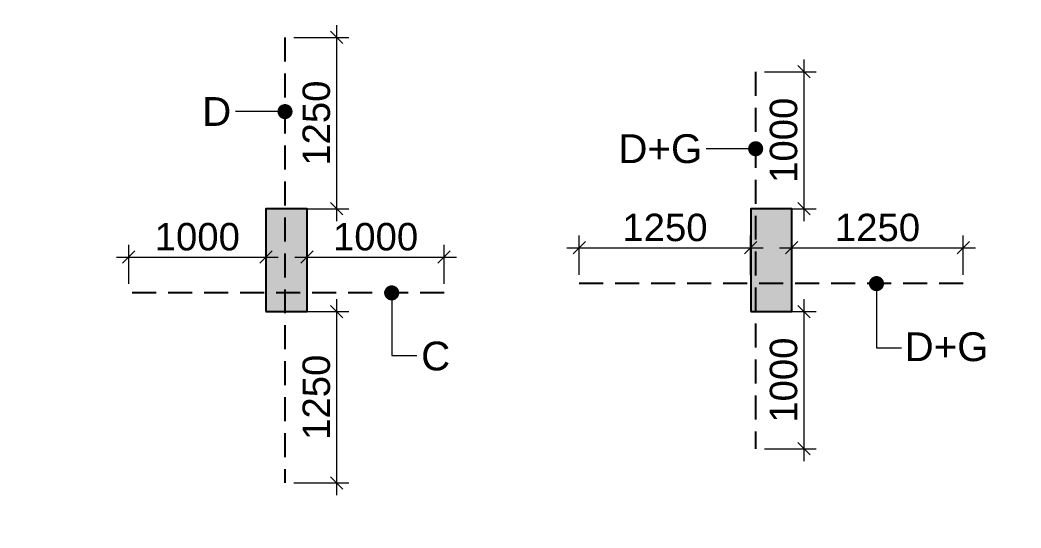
# Model space of a CAD drawing. Header units: millimetres. Extents: x 1123469 to 1883119, y -126924 to 196924.
# Drawn here: x 1529276 to 1536575, y 142041 to 145747 of the extents above; entities that cross this region are included whole.
import ezdxf

# ---------------------------------------------------------------- set-up
doc = ezdxf.new("R2010")
doc.units = ezdxf.units.MM
doc.header["$LTSCALE"] = 500
doc.header["$MEASUREMENT"] = 0
doc.header["$PDMODE"] = 34
doc.linetypes.add('CONTINOUS', pattern=[0])
doc.linetypes.add('HIDDEN', pattern=[0.375, 0.25, -0.125])
doc.layers.get('Defpoints').update_dxf_attribs({"lineweight": 0})
for name, color, linetype, lineweight in [('ARWO', 1, 'Continuous', 18), ('CUT OUT', 1, 'Continuous', 13), ('S - SUNK', 251, 'Continuous', 0), ('TOWER COL HATCH', 253, 'Continuous', 20)]:
    doc.layers.add(name, color=color, linetype=linetype, lineweight=lineweight)
for name, color, linetype in [('COL. DIM', 3, 'Continuous'), ('reinf.', 4, 'Continuous'), ('TEXT 1', 1, 'Continuous'), ('TOWER AREA COLUMN.', 6, 'Continuous')]:
    doc.layers.add(name, color=color, linetype=linetype)
doc.styles.add('3mm', font='arial.ttf')
doc.dimstyles.new('PARAMVEER', dxfattribs={"dimtxt": 200, "dimasz": 100, "dimexe": 0, "dimexo": 25, "dimgap": 10, "dimtad": 1, "dimdec": 0, "dimrnd": 5, "dimzin": 0, "dimdsep": 46, "dimtxsty": '3mm', "dimblk": 'OBLIQUE', "dimcen": 0.09, "dimdle": 75, "dimclrd": 1, "dimclre": 1, "dimclrt": 3, "dimadec": 0, "dimazin": 0, "dimtfac": 1, "dimtdec": 0, "dimtmove": 1, "dimatfit": 3, "dimfxl": 100, "dimtolj": 1, "dimtzin": 0, "dimlwd": 18, "dimlwe": 5, "dimarcsym": 0})
doc.dimstyles.new('PARAMVEER BEAM', dxfattribs={"dimtxt": 200, "dimasz": 100, "dimexe": 0, "dimexo": 0, "dimgap": 10, "dimtad": 1, "dimdec": 0, "dimzin": 0, "dimdsep": 46, "dimtxsty": '3mm', "dimblk": 'ARCHTICK', "dimcen": 0.09, "dimdle": 75, "dimclrd": 1, "dimclre": 1, "dimclrt": 3, "dimadec": 0, "dimazin": 0, "dimtfac": 1, "dimtdec": 0, "dimtmove": 1, "dimatfit": 3, "dimfxl": 100, "dimtolj": 1, "dimtzin": 0, "dimlwd": 18, "dimlwe": 5, "dimarcsym": 0})

# ---------------------------------------------------------------- blocks, each defined once
blk = doc.blocks.new('3tgra')
at = {"layer": 'TOWER COL HATCH'}
h = blk.add_hatch(color=253, dxfattribs=at)
h.dxf.hatch_style = 1
h.paths.add_polyline_path([(1370960.6, 80596.9), (1370660.6, 80596.9), (1370660.6, 81346.9), (1370960.6, 81346.9)])
h = blk.add_hatch(color=253, dxfattribs=at)
h.dxf.hatch_style = 1
h.paths.add_polyline_path([(1374495.6, 80596.9), (1374195.6, 80596.9), (1374195.6, 81346.9), (1374495.6, 81346.9)])
at = {"layer": 'TOWER AREA COLUMN.', "color": 4}
for points in [[(1370960.6, 80596.9), (1370660.6, 80596.9), (1370660.6, 81346.9), (1370960.6, 81346.9)], [(1374495.6, 80596.9), (1374195.6, 80596.9), (1374195.6, 81346.9), (1374495.6, 81346.9)]]:
    blk.add_lwpolyline(points, close=True, dxfattribs=at)
blk = doc.blocks.new('_Oblique')
at = {"color": 0, "linetype": 'ByBlock', "lineweight": -2}
blk.add_line((-0.5, -0.5), (0.5, 0.5), dxfattribs=at)
blk = doc.blocks.new('*D1003')
at = {"layer": 'COL. DIM', "color": 1, "lineweight": 18, "ltscale": 10, "transparency": 16777216}
blk.add_line((1534992.1, 143709.4), (1534992.1, 142529.4), dxfattribs=at)
at = {"layer": 'COL. DIM', "color": 1, "linetype": 'CONTINOUS', "lineweight": 5, "ltscale": 10, "transparency": 16777216}
for p, q in [((1534705.6, 143619.4), (1535082.1, 143619.4)), ((1534705.6, 142619.4), (1535082.1, 142619.4))]:
    blk.add_line(p, q, dxfattribs=at)
at = {"layer": 'Defpoints', "color": 0, "ltscale": 10, "transparency": 16777216}
for p in [(1534640.6, 143619.4), (1534640.6, 142619.4), (1534992.1, 142619.4)]:
    blk.add_point(p, dxfattribs=at)
at = {"layer": 'COL. DIM', "color": 1, "lineweight": 18, "ltscale": 10, "transparency": 16777216, "xscale": 90, "yscale": 90, "zscale": 90}
for p, rotation in [((1534992.1, 143619.4), 90), ((1534992.1, 142619.4), 270)]:
    blk.add_blockref('_Oblique', p, dxfattribs=dict(at, rotation=rotation))
at = {"layer": 'COL. DIM', "color": 3, "ltscale": 10, "transparency": 16777216, "insert": (1534845, 143119.4), "char_height": 200, "attachment_point": 5, "rotation": 90, "style": '3mm'}
blk.add_mtext('\\A1;1000', dxfattribs=at)
blk = doc.blocks.new('_ArchTick')
at = {"color": 0, "linetype": 'ByBlock', "const_width": 0.15}
blk.add_lwpolyline([(-0.5, -0.5), (0.5, 0.5)], dxfattribs=at)
blk = doc.blocks.new('*D1004')
at = {"layer": 'COL. DIM', "color": 1, "linetype": 'CONTINOUS', "lineweight": 5, "ltscale": 10, "transparency": 16777216}
for p, q in [((1534904.2, 143888.6), (1534904.2, 144175.1)), ((1536154.2, 143888.6), (1536154.2, 144175.1))]:
    blk.add_line(p, q, dxfattribs=at)
at = {"layer": 'COL. DIM', "color": 1, "lineweight": 18, "ltscale": 10, "transparency": 16777216}
blk.add_line((1534814.2, 144085.1), (1536244.2, 144085.1), dxfattribs=at)
at = {"layer": 'Defpoints', "color": 0, "ltscale": 10, "transparency": 16777216}
for p in [(1536154.2, 144085.1), (1534904.2, 143823.6), (1536154.2, 143823.6)]:
    blk.add_point(p, dxfattribs=at)
at = {"layer": 'COL. DIM', "color": 1, "lineweight": 18, "ltscale": 10, "transparency": 16777216, "xscale": 90, "yscale": 90, "zscale": 90, "rotation": 180}
blk.add_blockref('_Oblique', (1534904.2, 144085.1), dxfattribs=at)
at = {"layer": 'COL. DIM', "color": 1, "lineweight": 18, "ltscale": 10, "transparency": 16777216, "xscale": 90, "yscale": 90, "zscale": 90}
blk.add_blockref('_Oblique', (1536154.2, 144085.1), dxfattribs=at)
at = {"layer": 'COL. DIM', "color": 3, "ltscale": 10, "transparency": 16777216, "insert": (1535529.2, 144232.2), "char_height": 200, "attachment_point": 5, "style": '3mm'}
blk.add_mtext('\\A1;1250', dxfattribs=at)
blk = doc.blocks.new('*D1005')
at = {"layer": 'COL. DIM', "color": 1, "linetype": 'CONTINOUS', "lineweight": 5, "ltscale": 10, "transparency": 16777216}
for p, q in [((1533354.2, 143888.6), (1533354.2, 144175.1)), ((1534604.2, 143888.6), (1534604.2, 144175.1))]:
    blk.add_line(p, q, dxfattribs=at)
at = {"layer": 'COL. DIM', "color": 1, "lineweight": 18, "ltscale": 10, "transparency": 16777216}
blk.add_line((1533264.2, 144085.1), (1534694.2, 144085.1), dxfattribs=at)
at = {"layer": 'Defpoints', "color": 0, "ltscale": 10, "transparency": 16777216}
for p in [(1534604.2, 144085.1), (1533354.2, 143823.6), (1534604.2, 143823.6)]:
    blk.add_point(p, dxfattribs=at)
at = {"layer": 'COL. DIM', "color": 1, "lineweight": 18, "ltscale": 10, "transparency": 16777216, "xscale": 90, "yscale": 90, "zscale": 90, "rotation": 180}
blk.add_blockref('_Oblique', (1533354.2, 144085.1), dxfattribs=at)
at = {"layer": 'COL. DIM', "color": 1, "lineweight": 18, "ltscale": 10, "transparency": 16777216, "xscale": 90, "yscale": 90, "zscale": 90}
blk.add_blockref('_Oblique', (1534604.2, 144085.1), dxfattribs=at)
at = {"layer": 'COL. DIM', "color": 3, "ltscale": 10, "transparency": 16777216, "insert": (1533979.2, 144232.2), "char_height": 200, "attachment_point": 5, "style": '3mm'}
blk.add_mtext('\\A1;1250', dxfattribs=at)
blk = doc.blocks.new('*D1006')
at = {"layer": 'COL. DIM', "color": 1, "lineweight": 18, "ltscale": 10, "transparency": 16777216}
blk.add_line((1534992.1, 145459.4), (1534992.1, 144279.4), dxfattribs=at)
at = {"layer": 'COL. DIM', "color": 1, "linetype": 'CONTINOUS', "lineweight": 5, "ltscale": 10, "transparency": 16777216}
for p, q in [((1534705.6, 145369.4), (1535082.1, 145369.4)), ((1534705.6, 144369.4), (1535082.1, 144369.4))]:
    blk.add_line(p, q, dxfattribs=at)
at = {"layer": 'Defpoints', "color": 0, "ltscale": 10, "transparency": 16777216}
for p in [(1534640.6, 145369.4), (1534640.6, 144369.4), (1534992.1, 144369.4)]:
    blk.add_point(p, dxfattribs=at)
at = {"layer": 'COL. DIM', "color": 1, "lineweight": 18, "ltscale": 10, "transparency": 16777216, "xscale": 90, "yscale": 90, "zscale": 90}
for p, rotation in [((1534992.1, 145369.4), 90), ((1534992.1, 144369.4), 270)]:
    blk.add_blockref('_Oblique', p, dxfattribs=dict(at, rotation=rotation))
at = {"layer": 'COL. DIM', "color": 3, "ltscale": 10, "transparency": 16777216, "insert": (1534845, 144869.4), "char_height": 200, "attachment_point": 5, "rotation": 90, "style": '3mm'}
blk.add_mtext('\\A1;1000', dxfattribs=at)
blk = doc.blocks.new('*D1007')
at = {"layer": 'COL. DIM', "color": 1, "lineweight": 18, "ltscale": 10, "transparency": 16777216}
blk.add_line((1531585.1, 143709.4), (1531585.1, 142279.4), dxfattribs=at)
at = {"layer": 'COL. DIM', "color": 1, "linetype": 'CONTINOUS', "lineweight": 5, "ltscale": 10, "transparency": 16777216}
for p, q in [((1531273.6, 143619.4), (1531675.1, 143619.4)), ((1531273.6, 142369.4), (1531675.1, 142369.4))]:
    blk.add_line(p, q, dxfattribs=at)
at = {"layer": 'Defpoints', "color": 0, "ltscale": 10, "transparency": 16777216}
for p in [(1531208.6, 143619.4), (1531208.6, 142369.4), (1531585.1, 142369.4)]:
    blk.add_point(p, dxfattribs=at)
at = {"layer": 'COL. DIM', "color": 1, "lineweight": 18, "ltscale": 10, "transparency": 16777216, "xscale": 90, "yscale": 90, "zscale": 90}
for p, rotation in [((1531585.1, 143619.4), 90), ((1531585.1, 142369.4), 270)]:
    blk.add_blockref('_Oblique', p, dxfattribs=dict(at, rotation=rotation))
at = {"layer": 'COL. DIM', "color": 3, "ltscale": 10, "transparency": 16777216, "insert": (1531438, 142994.4), "char_height": 200, "attachment_point": 5, "rotation": 90, "style": '3mm'}
blk.add_mtext('\\A1;1250', dxfattribs=at)
blk = doc.blocks.new('*D1008')
at = {"layer": 'COL. DIM', "color": 1, "linetype": 'CONTINOUS', "lineweight": 5, "ltscale": 10, "transparency": 16777216}
for p, q in [((1531369.2, 143820.9), (1531369.2, 144107.5)), ((1532369.2, 143820.9), (1532369.2, 144107.5))]:
    blk.add_line(p, q, dxfattribs=at)
at = {"layer": 'COL. DIM', "color": 1, "lineweight": 18, "ltscale": 10, "transparency": 16777216}
blk.add_line((1531279.2, 144017.5), (1532459.2, 144017.5), dxfattribs=at)
at = {"layer": 'Defpoints', "color": 0, "ltscale": 10, "transparency": 16777216}
for p in [(1532369.2, 144017.5), (1531369.2, 143755.9), (1532369.2, 143755.9)]:
    blk.add_point(p, dxfattribs=at)
at = {"layer": 'COL. DIM', "color": 1, "lineweight": 18, "ltscale": 10, "transparency": 16777216, "xscale": 90, "yscale": 90, "zscale": 90, "rotation": 180}
blk.add_blockref('_Oblique', (1531369.2, 144017.5), dxfattribs=at)
at = {"layer": 'COL. DIM', "color": 1, "lineweight": 18, "ltscale": 10, "transparency": 16777216, "xscale": 90, "yscale": 90, "zscale": 90}
blk.add_blockref('_Oblique', (1532369.2, 144017.5), dxfattribs=at)
at = {"layer": 'COL. DIM', "color": 3, "ltscale": 10, "transparency": 16777216, "insert": (1531869.2, 144164.6), "char_height": 200, "attachment_point": 5, "style": '3mm'}
blk.add_mtext('\\A1;1000', dxfattribs=at)
blk = doc.blocks.new('*D1009')
at = {"layer": 'COL. DIM', "color": 1, "linetype": 'CONTINOUS', "lineweight": 5, "ltscale": 10, "transparency": 16777216}
for p, q in [((1530069.2, 143820.9), (1530069.2, 144107.5)), ((1531069.2, 143820.9), (1531069.2, 144107.5))]:
    blk.add_line(p, q, dxfattribs=at)
at = {"layer": 'COL. DIM', "color": 1, "lineweight": 18, "ltscale": 10, "transparency": 16777216}
blk.add_line((1529979.2, 144017.5), (1531159.2, 144017.5), dxfattribs=at)
at = {"layer": 'Defpoints', "color": 0, "ltscale": 10, "transparency": 16777216}
for p in [(1531069.2, 144017.5), (1530069.2, 143755.9), (1531069.2, 143755.9)]:
    blk.add_point(p, dxfattribs=at)
at = {"layer": 'COL. DIM', "color": 1, "lineweight": 18, "ltscale": 10, "transparency": 16777216, "xscale": 90, "yscale": 90, "zscale": 90, "rotation": 180}
blk.add_blockref('_Oblique', (1530069.2, 144017.5), dxfattribs=at)
at = {"layer": 'COL. DIM', "color": 1, "lineweight": 18, "ltscale": 10, "transparency": 16777216, "xscale": 90, "yscale": 90, "zscale": 90}
blk.add_blockref('_Oblique', (1531069.2, 144017.5), dxfattribs=at)
at = {"layer": 'COL. DIM', "color": 3, "ltscale": 10, "transparency": 16777216, "insert": (1530569.2, 144164.6), "char_height": 200, "attachment_point": 5, "style": '3mm'}
blk.add_mtext('\\A1;1000', dxfattribs=at)
blk = doc.blocks.new('*D1010')
at = {"layer": 'COL. DIM', "color": 1, "lineweight": 18, "ltscale": 10, "transparency": 16777216}
blk.add_line((1531585.1, 145709.4), (1531585.1, 144279.4), dxfattribs=at)
at = {"layer": 'COL. DIM', "color": 1, "linetype": 'CONTINOUS', "lineweight": 5, "ltscale": 10, "transparency": 16777216}
for p, q in [((1531273.6, 145619.4), (1531675.1, 145619.4)), ((1531273.6, 144369.4), (1531675.1, 144369.4))]:
    blk.add_line(p, q, dxfattribs=at)
at = {"layer": 'Defpoints', "color": 0, "ltscale": 10, "transparency": 16777216}
for p in [(1531208.6, 145619.4), (1531208.6, 144369.4), (1531585.1, 144369.4)]:
    blk.add_point(p, dxfattribs=at)
at = {"layer": 'COL. DIM', "color": 1, "lineweight": 18, "ltscale": 10, "transparency": 16777216, "xscale": 90, "yscale": 90, "zscale": 90}
for p, rotation in [((1531585.1, 145619.4), 90), ((1531585.1, 144369.4), 270)]:
    blk.add_blockref('_Oblique', p, dxfattribs=dict(at, rotation=rotation))
at = {"layer": 'COL. DIM', "color": 3, "ltscale": 10, "transparency": 16777216, "insert": (1531438, 144994.4), "char_height": 200, "attachment_point": 5, "rotation": 90, "style": '3mm'}
blk.add_mtext('\\A1;1250', dxfattribs=at)
blk = doc.blocks.new('*D2624')
at = {"layer": 'COL. DIM', "color": 1, "linetype": 'CONTINOUS', "lineweight": 5, "ltscale": 10, "transparency": 16777216}
for p, q in [((1726903.3, 142855.3), (1726903.3, 142349.5)), ((1727203.3, 141672.5), (1727203.3, 142529.5))]:
    blk.add_line(p, q, dxfattribs=at)
at = {"layer": 'COL. DIM', "color": 1, "lineweight": 18, "ltscale": 10, "transparency": 16777216}
blk.add_line((1726813.3, 142439.5), (1727293.3, 142439.5), dxfattribs=at)
at = {"layer": 'Defpoints', "color": 0, "ltscale": 10, "transparency": 16777216}
for p in [(1726903.3, 142920.3), (1727203.3, 142439.5), (1727203.3, 141607.5), (1405055.6, 139394.2), (1364890.6, 126979.3), (1364890.6, 124332.9)]:
    blk.add_point(p, dxfattribs=at)
at = {"layer": 'S - SUNK', "color": 1, "lineweight": 18, "ltscale": 10, "transparency": 16777216}
blk.add_line((1405130.6, 124332.9), (1364815.6, 124332.9), dxfattribs=at)
at = {"layer": 'S - SUNK', "color": 1, "lineweight": 5, "ltscale": 10, "transparency": 16777216}
for p, q in [((1364890.6, 124333.1), (1364890.6, 124332.9)), ((1405055.6, 124333.1), (1405055.6, 124332.9))]:
    blk.add_line(p, q, dxfattribs=at)
at = {"layer": 'COL. DIM', "color": 1, "lineweight": 18, "ltscale": 10, "transparency": 16777216, "xscale": 90, "yscale": 90, "zscale": 90, "rotation": 180}
blk.add_blockref('_Oblique', (1726903.3, 142439.5), dxfattribs=at)
at = {"layer": 'COL. DIM', "color": 1, "lineweight": 18, "ltscale": 10, "transparency": 16777216, "xscale": 90, "yscale": 90, "zscale": 90}
blk.add_blockref('_Oblique', (1727203.3, 142439.5), dxfattribs=at)
at = {"layer": 'S - SUNK', "color": 1, "lineweight": 18, "ltscale": 10, "transparency": 16777216, "xscale": 100, "yscale": 100, "zscale": 100, "rotation": 180}
blk.add_blockref('_Oblique', (1364890.6, 124332.9), dxfattribs=at)
at = {"layer": 'S - SUNK', "color": 1, "lineweight": 18, "ltscale": 10, "transparency": 16777216, "xscale": 100, "yscale": 100, "zscale": 100}
blk.add_blockref('_Oblique', (1405055.6, 124332.9), dxfattribs=at)
at = {"layer": 'COL. DIM', "color": 3, "ltscale": 10, "transparency": 16777216, "insert": (1727053.3, 142586.6), "char_height": 200, "attachment_point": 5, "style": '3mm'}
blk.add_mtext('\\A1;300', dxfattribs=at)
at = {"layer": 'S - SUNK', "color": 3, "ltscale": 10, "transparency": 16777216, "insert": (1384973.1, 124445), "char_height": 200, "attachment_point": 5, "style": '3mm'}
blk.add_mtext('\\A1;40165', dxfattribs=at)
blk = doc.blocks.new('*D2625')
at = {"layer": 'COL. DIM', "color": 1, "lineweight": 18, "ltscale": 10, "transparency": 16777216}
blk.add_line((1725455.6, 141997.5), (1725455.6, 141517.5), dxfattribs=at)
at = {"layer": 'COL. DIM', "color": 1, "linetype": 'CONTINOUS', "lineweight": 5, "ltscale": 10, "transparency": 16777216}
for p, q in [((1725012.2, 141907.5), (1725545.6, 141907.5)), ((1724393.3, 141607.5), (1725545.6, 141607.5))]:
    blk.add_line(p, q, dxfattribs=at)
at = {"layer": 'Defpoints', "color": 0, "ltscale": 10, "transparency": 16777216}
for p in [(1358872.1, 158914.1), (1431760.6, 158914.1), (1724947.2, 141907.5), (1724328.3, 141607.5), (1725455.6, 141607.5), (1442850.6, 126979.3)]:
    blk.add_point(p, dxfattribs=at)
at = {"layer": 'S - SUNK', "color": 1, "lineweight": 18, "ltscale": 10, "transparency": 16777216}
blk.add_line((1358872.1, 126904.3), (1358872.1, 158989.1), dxfattribs=at)
at = {"layer": 'S - SUNK', "color": 1, "lineweight": 5, "ltscale": 10, "transparency": 16777216}
for p, q in [((1358872.3, 158914.1), (1358872.1, 158914.1)), ((1358872.3, 126979.3), (1358872.1, 126979.3))]:
    blk.add_line(p, q, dxfattribs=at)
at = {"layer": 'COL. DIM', "color": 1, "lineweight": 18, "ltscale": 10, "transparency": 16777216, "xscale": 90, "yscale": 90, "zscale": 90}
for p, rotation in [((1725455.6, 141907.5), 90), ((1725455.6, 141607.5), 270)]:
    blk.add_blockref('_Oblique', p, dxfattribs=dict(at, rotation=rotation))
at = {"layer": 'S - SUNK', "color": 1, "lineweight": 18, "ltscale": 10, "transparency": 16777216, "xscale": 100, "yscale": 100, "zscale": 100}
for p, rotation in [((1358872.1, 158914.1), 90), ((1358872.1, 126979.3), 270)]:
    blk.add_blockref('_Oblique', p, dxfattribs=dict(at, rotation=rotation))
at = {"layer": 'COL. DIM', "color": 3, "ltscale": 10, "transparency": 16777216, "insert": (1725308.4, 141757.5), "char_height": 200, "attachment_point": 5, "rotation": 90, "style": '3mm'}
blk.add_mtext('\\A1;300', dxfattribs=at)
at = {"layer": 'S - SUNK', "color": 3, "ltscale": 10, "transparency": 16777216, "insert": (1358759.9, 142946.7), "char_height": 200, "attachment_point": 5, "rotation": 90, "style": '3mm'}
blk.add_mtext('\\A1;31935', dxfattribs=at)
blk = doc.blocks.new('*D2626')
at = {"layer": 'COL. DIM', "color": 1, "linetype": 'CONTINOUS', "lineweight": 5, "ltscale": 10, "transparency": 16777216}
for p, q in [((1716598.3, 143871.7), (1716598.3, 143375.6)), ((1716298.3, 143802.5), (1716298.3, 143375.6))]:
    blk.add_line(p, q, dxfattribs=at)
at = {"layer": 'COL. DIM', "color": 1, "lineweight": 18, "ltscale": 10, "transparency": 16777216}
for p, q in [((1716688.3, 143465.6), (1716208.3, 143465.6)), ((1717247, 143465.6), (1716598.3, 143465.6))]:
    blk.add_line(p, q, dxfattribs=at)
at = {"layer": 'Defpoints', "color": 0, "ltscale": 10, "transparency": 16777216}
for p in [(1716598.3, 143936.7), (1716298.3, 143867.5), (1716298.3, 143465.6), (1390780.6, 139394.2), (1405055.6, 139394.2), (1405055.6, 138200.6)]:
    blk.add_point(p, dxfattribs=at)
at = {"layer": 'S - SUNK', "color": 1, "lineweight": 18, "ltscale": 10, "transparency": 16777216}
blk.add_line((1390705.6, 138200.6), (1405130.6, 138200.6), dxfattribs=at)
at = {"layer": 'S - SUNK', "color": 1, "lineweight": 5, "ltscale": 10, "transparency": 16777216}
for p, q in [((1390780.6, 138200.7), (1390780.6, 138200.6)), ((1405055.6, 138200.7), (1405055.6, 138200.6))]:
    blk.add_line(p, q, dxfattribs=at)
at = {"layer": 'COL. DIM', "color": 1, "lineweight": 18, "ltscale": 10, "transparency": 16777216, "xscale": 90, "yscale": 90, "zscale": 90, "rotation": 180}
blk.add_blockref('_Oblique', (1716298.3, 143465.6), dxfattribs=at)
at = {"layer": 'COL. DIM', "color": 1, "lineweight": 18, "ltscale": 10, "transparency": 16777216, "xscale": 90, "yscale": 90, "zscale": 90}
blk.add_blockref('_Oblique', (1716598.3, 143465.6), dxfattribs=at)
at = {"layer": 'S - SUNK', "color": 1, "lineweight": 18, "ltscale": 10, "transparency": 16777216, "xscale": 100, "yscale": 100, "zscale": 100, "rotation": 180}
blk.add_blockref('_Oblique', (1390780.6, 138200.6), dxfattribs=at)
at = {"layer": 'S - SUNK', "color": 1, "lineweight": 18, "ltscale": 10, "transparency": 16777216, "xscale": 100, "yscale": 100, "zscale": 100}
blk.add_blockref('_Oblique', (1405055.6, 138200.6), dxfattribs=at)
at = {"layer": 'COL. DIM', "color": 3, "ltscale": 10, "transparency": 16777216, "insert": (1716981.5, 143612.8), "char_height": 200, "attachment_point": 5, "style": '3mm'}
blk.add_mtext('\\A1;300', dxfattribs=at)
at = {"layer": 'S - SUNK', "color": 3, "ltscale": 10, "transparency": 16777216, "insert": (1397918.1, 138312.7), "char_height": 200, "attachment_point": 5, "style": '3mm'}
blk.add_mtext('\\A1;14275', dxfattribs=at)
blk = doc.blocks.new('*D3556')
at = {"layer": 'COL. DIM', "color": 1, "lineweight": 18, "ltscale": 10, "transparency": 16777216}
blk.add_line((1817173.9, 134747.8), (1817173.9, 133597.8), dxfattribs=at)
at = {"layer": 'COL. DIM', "color": 1, "linetype": 'CONTINOUS', "lineweight": 5, "ltscale": 10, "transparency": 16777216}
for p, q in [((1817863.7, 134657.8), (1817083.9, 134657.8)), ((1816402.2, 133687.8), (1817263.9, 133687.8))]:
    blk.add_line(p, q, dxfattribs=at)
at = {"layer": 'Defpoints', "color": 0, "ltscale": 10, "transparency": 16777216}
for p in [(1417087.7, 156599.2), (1417240.6, 156599.2), (1417240.6, 155194.2), (1817928.7, 134657.8), (1816337.2, 133687.8), (1817173.9, 133687.8)]:
    blk.add_point(p, dxfattribs=at)
at = {"layer": 'S - SUNK', "color": 1, "lineweight": 18, "ltscale": 10, "transparency": 16777216}
blk.add_line((1417087.7, 155119.2), (1417087.7, 156674.2), dxfattribs=at)
at = {"layer": 'S - SUNK', "color": 1, "lineweight": 5, "ltscale": 10, "transparency": 16777216}
for p, q in [((1417087.8, 156599.2), (1417087.7, 156599.2)), ((1417087.8, 155194.2), (1417087.7, 155194.2))]:
    blk.add_line(p, q, dxfattribs=at)
at = {"layer": 'COL. DIM', "color": 1, "lineweight": 18, "ltscale": 10, "transparency": 16777216, "xscale": 90, "yscale": 90, "zscale": 90}
for p, rotation in [((1817173.9, 134657.8), 90), ((1817173.9, 133687.8), 270)]:
    blk.add_blockref('_Oblique', p, dxfattribs=dict(at, rotation=rotation))
at = {"layer": 'S - SUNK', "color": 1, "lineweight": 18, "ltscale": 10, "transparency": 16777216, "xscale": 100, "yscale": 100, "zscale": 100}
for p, rotation in [((1417087.7, 156599.2), 90), ((1417087.7, 155194.2), 270)]:
    blk.add_blockref('_Oblique', p, dxfattribs=dict(at, rotation=rotation))
at = {"layer": 'COL. DIM', "color": 3, "ltscale": 10, "transparency": 16777216, "insert": (1817026.8, 134172.8), "char_height": 200, "attachment_point": 5, "rotation": 90, "style": '3mm'}
blk.add_mtext('\\A1;970', dxfattribs=at)
at = {"layer": 'S - SUNK', "color": 3, "ltscale": 10, "transparency": 16777216, "insert": (1416975.6, 155896.7), "char_height": 200, "attachment_point": 5, "rotation": 90, "style": '3mm'}
blk.add_mtext('\\A1;1405', dxfattribs=at)

msp = doc.modelspace()

# ---------------------------------------------------------------- linework, layer by layer
at = {"layer": 'reinf.', "color": 4, "linetype": 'HIDDEN', "ltscale": 1.4}
for p, q in [((1531208.6, 145619.4), (1531208.6, 142369.4)), ((1534640.6, 145369.4), (1534640.6, 142619.4)), ((1536154.2, 143823.6), (1533354.2, 143823.6)), ((1532369.2, 143755.9), (1530069.2, 143755.9))]:
    msp.add_line(p, q, dxfattribs=at)

# ---------------------------------------------------------------- block references
at = {"layer": 'CUT OUT', "color": 4, "xscale": -1}
msp.add_blockref('3tgra', (2905564.9, 63022.5), dxfattribs=at)

# ---------------------------------------------------------------- texts
at = {"layer": 'TEXT 1', "color": 2, "linetype": 'ByBlock', "style": '3mm'}
for s, p in [('D', (1530604.8, 144974.4, -0.1)), ('D+G', (1533640, 144703.4, -0.1)), ('D+G', (1535727, 143258.2, -0.1)), ('C', (1532201.3, 143190.6, -0.1))]:
    msp.add_text(s, height=210, dxfattribs=at).set_placement(p)

# ---------------------------------------------------------------- dimensions: what is measured, and where the dimension line sits
at = {"layer": 'COL. DIM', "color": 6, "ltscale": 10}
for base, p1, p2, angle, picture, middle in [((1725455.6, 141607.5), (1724947.2, 141907.5), (1724328.3, 141607.5), 90, '*D2625', (1725455.6, 141757.5)), ((1536154.2, 144085.1), (1534904.2, 143823.6), (1536154.2, 143823.6), 0, '*D1004', (1535529.2, 144085.1)), ((1716298.3, 143465.6), (1716598.3, 143936.7), (1716298.3, 143867.5), 180, '*D2626', (1716981.5, 143465.6))]:
    dim = msp.add_linear_dim(base=base, p1=p1, p2=p2, angle=angle, dimstyle='PARAMVEER', override={"dimasz": 90, "dimexe": 90, "dimexo": 65, "dimgap": 45, "dimpost": '\\X', "dimdle": 90, "dimfxl": 0.18, "dimarcsym": 1}, dxfattribs=at)
    dim.commit()
    dim.dimension.update_dxf_attribs({"geometry": picture, "text_midpoint": middle, "dimtype": 160})
for base, p1, p2, angle, picture, middle in [((1817173.9, 133687.8), (1817928.7, 134657.8), (1816337.2, 133687.8), 90, '*D3556', (1817026.8, 134172.8)), ((1531585.1, 144369.4), (1531208.6, 145619.4), (1531208.6, 144369.4), 90, '*D1010', (1531438, 144994.4)), ((1534992.1, 144369.4), (1534640.6, 145369.4), (1534640.6, 144369.4), 90, '*D1006', (1534845, 144869.4)), ((1534604.2, 144085.1), (1533354.2, 143823.6), (1534604.2, 143823.6), 0, '*D1005', (1533979.2, 144232.2)), ((1531585.1, 142369.4), (1531208.6, 143619.4), (1531208.6, 142369.4), 90, '*D1007', (1531438, 142994.4)), ((1534992.1, 142619.4), (1534640.6, 143619.4), (1534640.6, 142619.4), 90, '*D1003', (1534845, 143119.4))]:
    dim = msp.add_linear_dim(base=base, p1=p1, p2=p2, angle=angle, dimstyle='PARAMVEER', override={"dimasz": 90, "dimexe": 90, "dimexo": 65, "dimgap": 45, "dimpost": '\\X', "dimdle": 90, "dimfxl": 0.18, "dimarcsym": 1}, dxfattribs=at)
    dim.commit()
    dim.dimension.update_dxf_attribs({"geometry": picture, "text_midpoint": middle})
dim = msp.add_linear_dim(base=(1531069.2, 144017.5), p1=(1530069.2, 143755.9), p2=(1531069.2, 143755.9), dimstyle='PARAMVEER', override={"dimasz": 90, "dimexe": 90, "dimexo": 65, "dimgap": 45, "dimpost": '\\X', "dimdle": 90, "dimfxl": 0.18, "dimarcsym": 1}, dxfattribs=at)
dim.commit()
dim.dimension.update_dxf_attribs({"geometry": '*D1009', "text_midpoint": (1530569.2, 144164.6)})
for base, p1, p2, picture, middle in [((1532369.2, 144017.5), (1531369.2, 143755.9), (1532369.2, 143755.9), '*D1008', (1531869.2, 144017.5)), ((1727203.3, 142439.5), (1726903.3, 142920.3), (1727203.3, 141607.5), '*D2624', (1727053.3, 142439.5))]:
    dim = msp.add_linear_dim(base=base, p1=p1, p2=p2, dimstyle='PARAMVEER', override={"dimasz": 90, "dimexe": 90, "dimexo": 65, "dimgap": 45, "dimpost": '\\X', "dimdle": 90, "dimfxl": 0.18, "dimarcsym": 1}, dxfattribs=at)
    dim.commit()
    dim.dimension.update_dxf_attribs({"geometry": picture, "text_midpoint": middle, "dimtype": 160})
at = {"layer": 'S - SUNK', "color": 4, "ltscale": 10}
for base, p1, p2, picture, middle in [((1358872.1, 158914.1), (1442850.6, 126979.3), (1431760.6, 158914.1), '*D2625', (1358759.9, 142946.7)), ((1417087.7, 156599.2), (1417240.6, 155194.2), (1417240.6, 156599.2), '*D3556', (1416975.6, 155896.7))]:
    dim = msp.add_linear_dim(base=base, p1=p1, p2=p2, angle=90, dimstyle='PARAMVEER', override={"dimpost": '\\X', "dimfxl": 0.15, "dimfxlon": 1, "dimarcsym": 1}, dxfattribs=at)
    dim.commit()
    dim.dimension.update_dxf_attribs({"geometry": picture, "text_midpoint": middle})
for base, p1, p2, picture, middle in [((1405055.6, 138200.6), (1390780.6, 139394.2), (1405055.6, 139394.2), '*D2626', (1397918.1, 138312.7)), ((1364890.6, 124332.9), (1405055.6, 139394.2), (1364890.6, 126979.3), '*D2624', (1384973.1, 124445))]:
    dim = msp.add_linear_dim(base=base, p1=p1, p2=p2, dimstyle='PARAMVEER', override={"dimpost": '\\X', "dimfxl": 0.15, "dimfxlon": 1, "dimarcsym": 1}, dxfattribs=at)
    dim.commit()
    dim.dimension.update_dxf_attribs({"geometry": picture, "text_midpoint": middle})

# ---------------------------------------------------------------- leaders
at = {"layer": 'ARWO', "color": 1}
for points in [[(1531208.6, 145078.6), (1530848.2, 145078.6)], [(1534640.6, 144807.6), (1534280.1, 144807.6)], [(1535521.9, 143823.6), (1535521.9, 143356.1), (1535704.4, 143356.1)], [(1531986.9, 143755.9), (1531986.9, 143300.1), (1532169.4, 143300.1)]]:
    msp.add_leader(points, dimstyle='PARAMVEER BEAM', override={"dimasz": 110, "dimtad": 0, "dimldrblk": 'Dot', "dimfxl": 0, "dimarcsym": 1}, dxfattribs=at)

doc.saveas('drawing.dxf')
